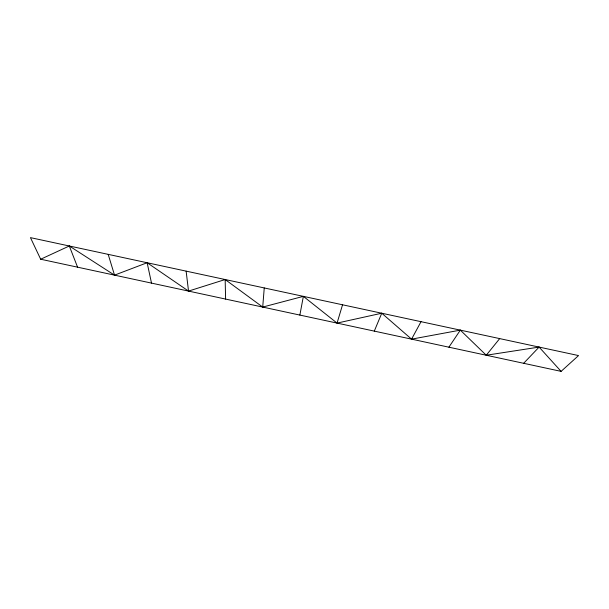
<?xml version="1.0" encoding="UTF-8"?>
<svg xmlns="http://www.w3.org/2000/svg" width="609" height="609" viewBox="0 0 609 609"><rect width="100%" height="100%" fill="white"/><g stroke="black" fill="none" stroke-linecap="round" stroke-linejoin="round"><path stroke-width="0.91" d="M561.095 371.368L40.674 259.228L30.45 237.632L578.55 355.572L561.095 371.368L539.102 347.084L486.248 355.237L460.335 330.131L411.57 339.152L381.759 313.224L337.059 323.097L303.366 296.355L262.715 307.073L264.245 287.943M299.864 315.081L303.366 296.355M337.059 323.097L342.54 304.789M374.291 331.113L381.759 313.224M411.57 339.152L421.025 321.674M448.886 347.191L460.335 330.131M486.248 355.237L499.692 338.604M523.649 363.299L539.102 347.084M40.674 259.228L69.304 245.99L114.522 275.146L147.142 262.738L188.531 291.094L225.163 279.531L262.715 307.073M69.304 245.99L77.579 267.184M108.196 254.364L114.522 275.146M147.142 262.738L151.504 283.109M186.126 271.134L188.531 291.094M225.163 279.531L225.604 299.08"/></g></svg>
